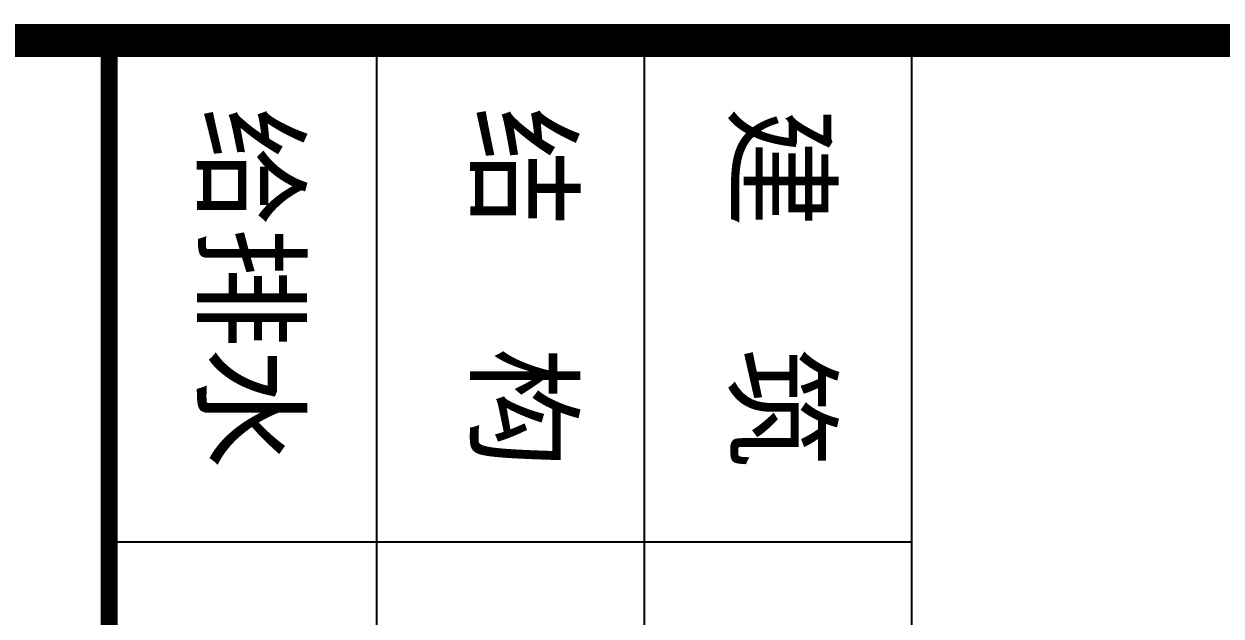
# Model space of a CAD drawing. Extents: x 19118 to 566552, y -1188739 to 92943.
# Drawn here: x 97429 to 99213, y -1115311 to -1114428 of the extents above; entities that cross this region are included whole.
import ezdxf

# ---------------------------------------------------------------- set-up
doc = ezdxf.new("R2010")
doc.units = 0
doc.header["$LTSCALE"] = 1000
doc.header["$MEASUREMENT"] = 0
doc.layers.add('图框', color=4, linetype='CONTINUOUS')
doc.styles.add('STYLE-黑体', font='simhei.ttf')

msp = doc.modelspace()

# ---------------------------------------------------------------- linework, layer by layer
at = {"layer": '图框', "color": 0}
for p, q in [((97556.32984556857, -1114452.697091938), (97556.32984556857, -1117457.315006707)), ((97954.7298455686, -1114452.697091938), (97954.7298455686, -1117457.315006707)), ((98353.12984556874, -1114452.697091938), (98353.12984556874, -1117457.315006707)), ((98751.52984556853, -1114452.697091938), (98751.52984556853, -1117457.315006707))]:
    msp.add_line(p, q, dxfattribs=at)
at = {"layer": '图框', "color": 4, "const_width": 49.29525851022968}
msp.add_lwpolyline([(107011.6544654329, -1114452.697091938), (107011.6544654329, -1117457.315006707), (78311.65446543292, -1117457.315006707), (78311.65446543292, -1114452.697091938)], close=True, dxfattribs=at)
at = {"layer": '图框', "color": 0, "const_width": 25}
msp.add_lwpolyline([(102635.9298455689, -1114452.697091938), (102635.9298455689, -1117457.315006707), (97556.32984556857, -1117457.315006707), (97556.32984556857, -1114452.697091938)], close=True, dxfattribs=at)
at = {"layer": '图框', "color": 0, "const_width": 20.169}
msp.add_lwpolyline([(97556.32984556857, -1114452.697091938), (97556.32984556857, -1117457.315006707)], dxfattribs=at)
at = {"layer": '图框', "color": 0}
msp.add_lwpolyline([(97556.32984556857, -1115199.697091938), (98751.52984556853, -1115199.697091938)], dxfattribs=at)

# ---------------------------------------------------------------- texts
at = {"layer": '图框', "color": 0, "style": 'STYLE-黑体'}
for s, p in [('给排水', (97701.41460070701, -1114551.705353439)), ('结  构', (98107.81398865976, -1114551.705353439)), ('建  筑', (98492.53503210528, -1114551.705353439))]:
    msp.add_text(s, height=131.471999998088, rotation=270, dxfattribs=at).set_placement(p)

doc.saveas('drawing.dxf')
